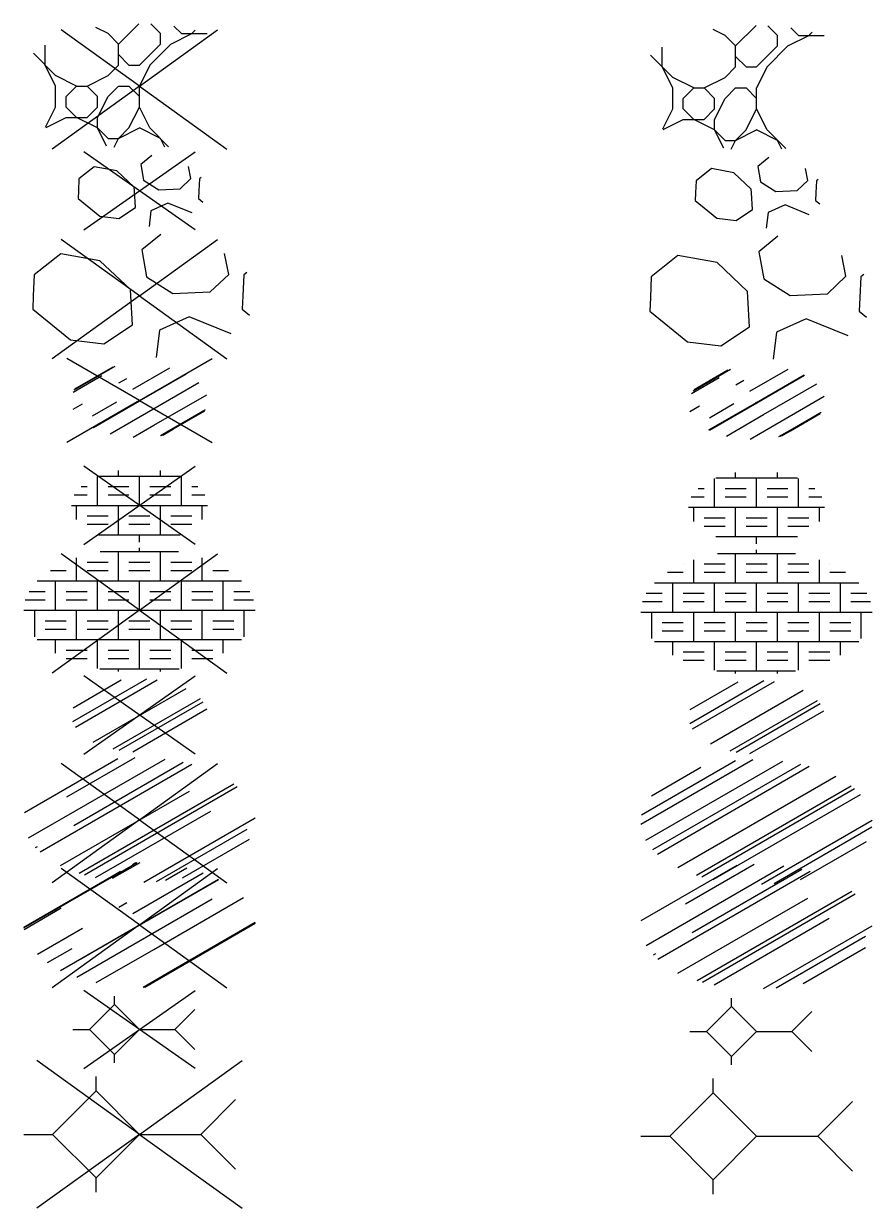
# Model space of a CAD drawing. Header units: metres. Extents: x -1099 to -1052, y 1073 to 2172.
# Drawn here: x -1095.2 to -1054.7, y 1072.8 to 1129.3 of the extents above; entities that cross this region are included whole.
import ezdxf
from ezdxf.enums import TextEntityAlignment as Align

# ---------------------------------------------------------------- set-up
doc = ezdxf.new("R2010")
doc.units = ezdxf.units.M
doc.styles.add('NLCS-ISO', font='NLCS-ISO.ttf')

# ---------------------------------------------------------------- blocks, each defined once
blk = doc.blocks.new('SVH-KASSEIEN-SO')
for p, q in [((-2.071, 2.071), (-2.071, 2.758)), ((-4.142, 0), (-2.071, 2.071)), ((0, 0), (-2.071, 2.071)), ((2.929, 0), (4.587, 1.658)), ((-5.525, 0), (-4.142, 0)), ((0, 0), (2.929, 0)), ((-4.142, 0), (-2.071, -2.071)), ((0, 0), (-2.071, -2.071)), ((2.929, 0), (4.587, -1.658)), ((-2.071, -2.758), (-2.071, -2.071))]:
    blk.add_line(p, q)
at = {"style": 'NLCS-ISO'}
blk.add_attdef('KLEUR', text='', height=1.8, dxfattribs=at).set_placement((6.525, 0), align=Align.MIDDLE_LEFT)
at = {"style": 'NLCS-ISO', "flags": 1}
blk.add_attdef('FUNCTIE', text='', height=1.8, dxfattribs=at).set_placement((0, -3.975), align=Align.TOP_CENTER)
blk = doc.blocks.new('SVH-KASSEIEN_KL-SO')
for p, q in [((-2.382, 0), (-1.191, 1.191)), ((-1.191, 1.191), (-1.191, 1.586)), ((0, 0), (-1.191, 1.191)), ((1.684, 0), (2.638, 0.953)), ((-3.177, 0), (-2.382, 0)), ((0, 0), (1.684, 0)), ((-2.382, 0), (-1.191, -1.191)), ((0, 0), (-1.191, -1.191)), ((1.684, 0), (2.638, -0.953)), ((-1.191, -1.586), (-1.191, -1.191))]:
    blk.add_line(p, q)
at = {"style": 'NLCS-ISO'}
blk.add_attdef('FORMAAT', text='', height=1.8, dxfattribs=at).set_placement((-4.25, 0), align=Align.MIDDLE_RIGHT)
blk.add_attdef('KLEUR', text='', height=1.8, dxfattribs=at).set_placement((4.25, 0), align=Align.MIDDLE_LEFT)
at = {"style": 'NLCS-ISO', "flags": 1}
blk.add_attdef('FUNCTIE', text='', height=1.8, dxfattribs=at).set_placement((0, -2.75), align=Align.TOP_CENTER)
blk = doc.blocks.new('SVH-NATUURSTEEN-SO')
for p, q in [((-5.499, 0.291), (-0.921, 2.933)), ((-5.266, -0.9), (1.3, 2.891)), ((-3.397, 1.079), (-0.115, 2.974)), ((-4.704, -1.56), (2.563, 2.636)), ((-3.074, -0.281), (2.157, 2.739)), ((-3.758, -2.224), (2.446, 1.358)), ((-2.839, -2.57), (4.544, 1.693)), ((-2.58, -2.643), (4.703, 1.562)), ((-2.026, -2.771), (3.463, 0.398)), ((0.331, -2.958), (5.524, 0.041)), ((0.942, -2.919), (5.207, -0.456)), ((2.223, -2.719), (5.206, -0.997)), ((-4.924, -1.35), (-4.806, -1.281))]:
    blk.add_line(p, q)
at = {"style": 'NLCS-ISO'}
blk.add_attdef('FORMAAT', text='', height=1.8, dxfattribs=at).set_placement((-6.621, -0.096), align=Align.MIDDLE_RIGHT)
blk.add_attdef('KLEUR', text='', height=1.8, dxfattribs=at).set_placement((6.429, -0.096), align=Align.MIDDLE_LEFT)
at = {"style": 'NLCS-ISO', "flags": 1}
blk.add_attdef('FUNCTIE', text='', height=1.8, dxfattribs=at).set_placement((0, -3.975), align=Align.TOP_CENTER)
blk = doc.blocks.new('SVH-NATUURSTEEN_01-SO')
for p, q in [((-5.521, -0.11), (-0.181, 2.973)), ((-5.49, 0.333), (-0.999, 2.926)), ((-5.283, -0.872), (1.247, 2.898)), ((-5.018, 1.244), (-2.655, 2.609)), ((-4.947, -1.325), (2.111, 2.749)), ((-4.73, -1.538), (2.519, 2.648)), ((-3.753, -2.183), (3.784, 2.168)), ((-2.861, -2.545), (4.516, 1.714)), ((-2.609, -2.622), (4.677, 1.584)), ((-2.069, -2.759), (4.966, 1.303)), ((0.241, -2.972), (5.523, 0.078)), ((0.84, -2.94), (5.506, -0.247)), ((2.102, -2.751), (5.244, -0.937))]:
    blk.add_line(p, q)
at = {"style": 'NLCS-ISO'}
blk.add_attdef('FORMAAT', text='', height=1.8, dxfattribs=at).set_placement((-6.525, 0), align=Align.MIDDLE_RIGHT)
blk.add_attdef('KLEUR', text='', height=1.8, dxfattribs=at).set_placement((6.525, 0), align=Align.MIDDLE_LEFT)
at = {"style": 'NLCS-ISO', "flags": 1}
blk.add_attdef('FUNCTIE', text='', height=1.8, dxfattribs=at).set_placement((0, -3.975), align=Align.TOP_CENTER)
blk = doc.blocks.new('SVH-NATUURSTEEN_01_KL-SO')
for p, q in [((-3.185, -0.308), (0.35, 1.733)), ((-3.165, 0.351), (-0.871, 1.675)), ((-3.059, -0.573), (0.849, 1.683)), ((-2.201, -1.287), (2.232, 1.272)), ((-1.255, -1.618), (2.91, 0.787)), ((-0.968, -1.675), (3.036, 0.637)), ((-0.319, -1.748), (3.216, 0.293))]:
    blk.add_line(p, q)
at = {"style": 'NLCS-ISO'}
blk.add_attdef('FORMAAT', text='', height=1.8, dxfattribs=at).set_placement((-4.235, -0.008), align=Align.MIDDLE_RIGHT)
blk.add_attdef('KLEUR', text='', height=1.8, dxfattribs=at).set_placement((4.265, -0.008), align=Align.MIDDLE_LEFT)
at = {"style": 'NLCS-ISO', "flags": 1}
blk.add_attdef('FUNCTIE', text='', height=1.8, dxfattribs=at).set_placement((0.015, -2.758), align=Align.TOP_CENTER)
blk = doc.blocks.new('SVH-NATUURSTEEN_KINDERKOP_HALFST-SO')
for p, q in [((0, 2.8), (0, 2.975)), ((-3.504, 2.3), (-3.5, 2.3)), ((-3, 1.4), (-3, 2.498)), ((-2.5, 2.3), (-2, 2.3)), ((-2, 2.3), (-1.5, 2.3)), ((-1.867, 2.8), (0, 2.8)), ((-1, 1.4), (-1, 2.8)), ((-0.5, 2.3), (0, 2.3)), ((0, 2.8), (1.867, 2.8)), ((0, 2.3), (0.5, 2.3)), ((1, 1.4), (1, 2.8)), ((1.5, 2.3), (2, 2.3)), ((2, 2.3), (2.5, 2.3)), ((3, 1.4), (3, 2.498)), ((3.5, 2.3), (3.504, 2.3)), ((-4.251, 1.9), (-4, 1.9)), ((-4, 1.9), (-3.5, 1.9)), ((-2.5, 1.9), (-2, 1.9)), ((-2, 1.9), (-1.5, 1.9)), ((-0.5, 1.9), (0, 1.9)), ((0, 1.9), (0.5, 1.9)), ((1.5, 1.9), (2, 1.9)), ((2, 1.9), (2.5, 1.9)), ((3.5, 1.9), (4, 1.9)), ((4, 1.9), (4.251, 1.9)), ((-4.875, 1.4), (-4, 1.4)), ((-4, 1.4), (-2, 1.4)), ((-4, 0), (-4, 1.4)), ((-2, 1.4), (0, 1.4)), ((-2, 0), (-2, 1.4)), ((0, 1.4), (2, 1.4)), ((0, 0), (0, 1.4)), ((2, 1.4), (4, 1.4)), ((2, 0), (2, 1.4)), ((4, 1.4), (4.875, 1.4)), ((4, 0), (4, 1.4)), ((-5.266, 0.9), (-4.5, 0.9)), ((-3.5, 0.9), (-2.5, 0.9)), ((-1.5, 0.9), (-0.5, 0.9)), ((0.5, 0.9), (1.5, 0.9)), ((2.5, 0.9), (3.5, 0.9)), ((4.5, 0.9), (5.266, 0.9)), ((-5.446, 0.5), (-4.5, 0.5)), ((-3.5, 0.5), (-2.5, 0.5)), ((-1.5, 0.5), (-0.5, 0.5)), ((0.5, 0.5), (1.5, 0.5)), ((2.5, 0.5), (3.5, 0.5)), ((4.5, 0.5), (5.446, 0.5)), ((-5.525, 0), (-4, 0)), ((-5, -1.266), (-5, 0)), ((-4.5, -0.5), (-4, -0.5)), ((-4, 0), (-2, 0)), ((-4, -0.5), (-3.5, -0.5)), ((-3, -1.4), (-3, 0)), ((-2.5, -0.5), (-2, -0.5)), ((-2, 0), (0, 0)), ((-2, -0.5), (-1.5, -0.5)), ((-1, -1.4), (-1, 0)), ((-0.5, -0.5), (0, -0.5)), ((0, 0), (2, 0)), ((0, -0.5), (0.5, -0.5)), ((1, -1.4), (1, 0)), ((1.5, -0.5), (2, -0.5)), ((2, 0), (4, 0)), ((2, -0.5), (2.5, -0.5)), ((3, -1.4), (3, 0)), ((3.5, -0.5), (4, -0.5)), ((4, 0), (5.525, 0)), ((4, -0.5), (4.5, -0.5)), ((5, -1.266), (5, 0)), ((-4.5, -0.9), (-4, -0.9)), ((-4, -0.9), (-3.5, -0.9)), ((-2.5, -0.9), (-2, -0.9)), ((-2, -0.9), (-1.5, -0.9)), ((-0.5, -0.9), (0, -0.9)), ((0, -0.9), (0.5, -0.9)), ((1.5, -0.9), (2, -0.9)), ((2, -0.9), (2.5, -0.9)), ((3.5, -0.9), (4, -0.9)), ((4, -0.9), (4.5, -0.9)), ((-4.875, -1.4), (-4, -1.4)), ((-4, -1.4), (-2, -1.4)), ((-4, -2.052), (-4, -1.4)), ((-2, -1.4), (0, -1.4)), ((-2, -2.776), (-2, -1.4)), ((0, -1.4), (2, -1.4)), ((0, -2.8), (0, -1.4)), ((2, -1.4), (4, -1.4)), ((2, -2.773), (2, -1.4)), ((4, -1.4), (4.875, -1.4)), ((4, -2.052), (4, -1.4)), ((-3.5, -1.9), (-2.5, -1.9)), ((-1.5, -1.9), (-0.5, -1.9)), ((0.5, -1.9), (1.5, -1.9)), ((2.5, -1.9), (3.5, -1.9)), ((-3.5, -2.3), (-2.5, -2.3)), ((-1.896, -2.8), (0, -2.8)), ((-1.5, -2.3), (-0.5, -2.3)), ((-1, -2.926), (-1, -2.8)), ((0, -2.8), (1.866, -2.8)), ((0.5, -2.3), (1.5, -2.3)), ((1, -2.926), (1, -2.8)), ((2.5, -2.3), (3.5, -2.3))]:
    blk.add_line(p, q)
at = {"style": 'NLCS-ISO'}
blk.add_attdef('FORMAAT', text='', height=1.8, dxfattribs=at).set_placement((-6.525, 0), align=Align.MIDDLE_RIGHT)
blk.add_attdef('KLEUR', text='', height=1.8, dxfattribs=at).set_placement((6.525, 0), align=Align.MIDDLE_LEFT)
at = {"style": 'NLCS-ISO', "flags": 1}
blk.add_attdef('FUNCTIE', text='', height=1.8, dxfattribs=at).set_placement((0, -3.975), align=Align.TOP_CENTER)
blk = doc.blocks.new('SVH-NATUURSTEEN_KINDERKOP_HALFST_KL-SO')
for p, q in [((-2, 0), (-2, 1.379)), ((-1.949, 1.4), (0, 1.4)), ((-1, 1.4), (-1, 1.665)), ((0, 1.4), (1.949, 1.4)), ((0, 0), (0, 1.4)), ((1, 1.4), (1, 1.665)), ((2, 0), (2, 1.379)), ((-2.787, 0.9), (-2.5, 0.9)), ((-1.5, 0.9), (-0.5, 0.9)), ((0.5, 0.9), (1.5, 0.9)), ((2.5, 0.9), (2.787, 0.9)), ((-3.114, 0.5), (-2.5, 0.5)), ((-1.5, 0.5), (-0.5, 0.5)), ((0.5, 0.5), (1.5, 0.5)), ((2.5, 0.5), (3.114, 0.5)), ((-3.25, 0), (-2, 0)), ((-3, -0.673), (-3, 0)), ((-2.5, -0.5), (-2, -0.5)), ((-2, 0), (0, 0)), ((-2, -0.5), (-1.5, -0.5)), ((-1, -1.4), (-1, 0)), ((-0.5, -0.5), (0, -0.5)), ((0, 0), (2, 0)), ((0, -0.5), (0.5, -0.5)), ((1, -1.4), (1, 0)), ((1.5, -0.5), (2, -0.5)), ((2, 0), (3.25, 0)), ((2, -0.5), (2.5, -0.5)), ((3, -0.673), (3, 0)), ((-2.5, -0.9), (-2, -0.9)), ((-2, -0.9), (-1.5, -0.9)), ((-0.5, -0.9), (0, -0.9)), ((0, -0.9), (0.5, -0.9)), ((1.5, -0.9), (2, -0.9)), ((2, -0.9), (2.5, -0.9)), ((-1.949, -1.4), (0, -1.4)), ((0, -1.4), (1.949, -1.4)), ((0, -1.75), (0, -1.4))]:
    blk.add_line(p, q)
at = {"style": 'NLCS-ISO'}
blk.add_attdef('FORMAAT', text='', height=1.8, dxfattribs=at).set_placement((-4.25, 0), align=Align.MIDDLE_RIGHT)
blk.add_attdef('KLEUR', text='', height=1.8, dxfattribs=at).set_placement((4.25, 0), align=Align.MIDDLE_LEFT)
at = {"style": 'NLCS-ISO', "flags": 1}
blk.add_attdef('FUNCTIE', text='', height=1.8, dxfattribs=at).set_placement((0, -2.75), align=Align.TOP_CENTER)
blk = doc.blocks.new('SVH-NATUURSTEEN_KL-SO')
for p, q in [((-3.105, 0.432), (-1.79, 1.191)), ((-3.026, 0.555), (-1.244, 1.584)), ((-2.975, 0.623), (-1.366, 1.552)), ((-0.314, 0.543), (1.504, 1.592)), ((0, 0), (2.272, 1.312)), ((0.01, -0.018), (2.295, 1.301)), ((-0.983, 0.84), (-0.61, 1.056)), ((0.337, -0.583), (2.881, 0.886)), ((0, 0), (-0.062, -0.036)), ((0.68, -1.178), (3.226, 0.291)), ((-3.185, -0.431), (-2.715, -0.16)), ((-2.272, -1.312), (0, 0)), ((-2.25, -1.323), (0.01, -0.018)), ((-2.247, -0.73), (-1.083, -0.058)), ((1.603, -1.316), (3.09, -0.458)), ((1.623, -1.352), (3.042, -0.532)), ((-1.439, -1.608), (0.336, -0.583)), ((-0.312, -1.751), (0.68, -1.179)), ((1.068, -1.625), (1.603, -1.316)), ((1.11, -1.616), (1.609, -1.328)), ((1.203, -1.594), (1.623, -1.352))]:
    blk.add_line(p, q)
at = {"style": 'NLCS-ISO'}
blk.add_attdef('FORMAAT', text='', height=1.8, dxfattribs=at).set_placement((-6.525, 0), align=Align.MIDDLE_RIGHT)
blk.add_attdef('KLEUR', text='', height=1.8, dxfattribs=at).set_placement((6.525, 0), align=Align.MIDDLE_LEFT)
at = {"style": 'NLCS-ISO', "flags": 1}
blk.add_attdef('FUNCTIE', text='', height=1.8, dxfattribs=at).set_placement((0, -3.975), align=Align.TOP_CENTER)
blk = doc.blocks.new('SVH-NATUURSTEEN_LOSVERBAND_01-SO')
for p, q in [((1.017, 2.924), (0.106, 2.184)), ((-3.751, 2.006), (-5.022, 0.99)), ((-1.883, 1.666), (-3.751, 2.006)), ((0.106, 2.184), (0.34, 0.896)), ((4.264, 1.016), (4.064, 2.015)), ((-0.434, 0.297), (-1.883, 1.666)), ((-5.022, 0.989), (-5.067, 0)), ((0.34, 0.896), (1.6, 0.1)), ((3.38, 0.181), (4.264, 1.016)), ((4.978, 0.989), (4.933, 0)), ((5.127, 1.108), (4.979, 0.99)), ((-0.417, 0), (-0.434, 0.297)), ((1.6, 0.1), (3.38, 0.181)), ((-5.067, 0), (-5.096, -0.644)), ((-0.335, -1.39), (-0.417, 0)), ((4.933, 0), (4.904, -0.644)), ((-5.096, -0.644), (-3.293, -2.109)), ((2.366, -1.014), (0.955, -1.649)), ((4.374, -1.817), (2.367, -1.014)), ((4.904, -0.644), (5.251, -0.926)), ((-1.7, -2.3), (-0.335, -1.39)), ((0.955, -1.649), (0.793, -2.944)), ((-3.293, -2.109), (-1.7, -2.3))]:
    blk.add_line(p, q)
at = {"style": 'NLCS-ISO'}
blk.add_attdef('FORMAAT', text='', height=1.8, dxfattribs=at).set_placement((-6.621, -0.096), align=Align.MIDDLE_RIGHT)
blk.add_attdef('KLEUR', text='', height=1.8, dxfattribs=at).set_placement((6.429, -0.096), align=Align.MIDDLE_LEFT)
at = {"style": 'NLCS-ISO', "flags": 1}
blk.add_attdef('FUNCTIE', text='', height=1.8, dxfattribs=at).set_placement((0, -3.975), align=Align.TOP_CENTER)
blk = doc.blocks.new('SVH-NATUURSTEEN_LOSVERBAND_01_KL-SO')
for p, q in [((-2.157, 1.153), (-2.887, 0.569)), ((-1.083, 0.958), (-2.157, 1.153)), ((0.585, 1.681), (0.061, 1.256)), ((0.061, 1.256), (0.196, 0.515)), ((2.452, 0.584), (2.337, 1.159)), ((-2.888, 0.569), (-2.914, 0)), ((-0.25, 0.171), (-1.083, 0.958)), ((1.944, 0.104), (2.452, 0.584)), ((2.862, 0.569), (2.837, 0)), ((2.948, 0.637), (2.863, 0.569)), ((-0.24, 0), (-0.25, 0.171)), ((0.196, 0.515), (0.92, 0.058)), ((0.92, 0.057), (1.943, 0.104)), ((-2.914, 0), (-2.93, -0.37)), ((-2.93, -0.37), (-1.893, -1.213)), ((-0.193, -0.799), (-0.24, 0)), ((2.837, 0), (2.82, -0.37)), ((2.82, -0.37), (3.019, -0.532)), ((-0.978, -1.322), (-0.193, -0.799)), ((0.549, -0.948), (0.456, -1.693)), ((1.361, -0.583), (0.549, -0.948)), ((2.515, -1.045), (1.361, -0.583)), ((-1.894, -1.213), (-0.978, -1.323))]:
    blk.add_line(p, q)
at = {"style": 'NLCS-ISO'}
blk.add_attdef('FORMAAT', text='', height=1.8, dxfattribs=at).set_placement((-4.25, 0), align=Align.MIDDLE_RIGHT)
blk.add_attdef('KLEUR', text='', height=1.8, dxfattribs=at).set_placement((4.25, 0), align=Align.MIDDLE_LEFT)
at = {"style": 'NLCS-ISO', "flags": 1}
blk.add_attdef('FUNCTIE', text='', height=1.8, dxfattribs=at).set_placement((0, -2.75), align=Align.TOP_CENTER)
blk = doc.blocks.new('SVH-NATUURSTEEN_LOSVERBAND_02-SO')
for p, q in [((-1, 2), (-0.025, 2.975)), ((1, 2.5), (0.537, 2.963)), ((2, 2.5), (1.641, 2.86)), ((-1.5, 2.5), (-2.076, 2.788)), ((-1, 2), (-1.5, 2.5)), ((1, 2), (1, 2.5)), ((1.5, 2), (2.5, 2.5)), ((2, 2.5), (3.225, 2.5)), ((2.5, 2.5), (2.661, 2.661)), ((-4.5, 1), (-4.5, 1.946)), ((-1, 1), (-1, 2)), ((0, 1), (1, 2)), ((0.5, 1), (1.5, 2)), ((-4, 0.5), (-5.063, 1.563)), ((-0.5, 1), (-1, 1.5)), ((-4, 0), (-4.5, 1)), ((-1.5, 0.5), (-1, 1)), ((-0.5, 1), (0, 1)), ((0.5, 1), (0, 0)), ((-3, 0), (-4, 0.5)), ((-4, -1), (-4, 0)), ((-3.5, -0.5), (-3, 0)), ((-3, 0), (-2.5, 0)), ((-2.5, 0), (-1.5, 0.5)), ((-2, -0.5), (-2.5, 0)), ((-1.5, -0.5), (-1, 0)), ((-1, 0), (-0.5, 0)), ((0, -0.5), (-0.5, 0)), ((0, -1), (0, 0)), ((-3.5, -1), (-3.5, -0.5)), ((-3, 0), (-2.5, 0)), ((-2, -1), (-2, -0.5)), ((-2, -1.5), (-1.5, -0.5)), ((0, -1), (0, -0.5)), ((-4.479, -1.958), (-4, -1)), ((-3, -1.5), (-3.5, -1)), ((-2.5, -1.5), (-2, -1)), ((-0.5, -2), (0, -1)), ((0.5, -2), (0, -1)), ((-4.45, -1.975), (-3.5, -1.5)), ((-3.5, -1.5), (-2.5, -1.5)), ((-2, -2), (-3, -1.5)), ((-2, -2), (-2, -1.5)), ((-1.5, -2.5), (-2, -2)), ((-1.565, -2.87), (-2, -2)), ((-1, -2.5), (-0.5, -2)), ((-1, -2.5), (0, -2)), ((1, -2.5), (0, -2)), ((1, -2.5), (0, -2)), ((1.392, -2.892), (0.5, -2)), ((-1.5, -2.5), (-1, -2.5)), ((-1.207, -2.913), (-1, -2.5)), ((1.207, -2.913), (1, -2.5))]:
    blk.add_line(p, q)
at = {"style": 'NLCS-ISO'}
blk.add_attdef('FORMAAT', text='', height=1.8, dxfattribs=at).set_placement((-6.621, -0.096), align=Align.MIDDLE_RIGHT)
blk.add_attdef('KLEUR', text='', height=1.8, dxfattribs=at).set_placement((6.429, -0.096), align=Align.MIDDLE_LEFT)
at = {"style": 'NLCS-ISO', "flags": 1}
blk.add_attdef('FUNCTIE', text='', height=1.8, dxfattribs=at).set_placement((0, -3.975), align=Align.TOP_CENTER)
blk = doc.blocks.new('V-SVH-KASSEIEN-SO')
for p, q in [((0, 0), (-4.895, 3.524)), ((0, 0), (4.895, 3.524)), ((-2.071, 2.071), (-2.071, 2.758)), ((-4.142, 0), (-2.071, 2.071)), ((0, 0), (-2.071, 2.071)), ((2.929, 0), (4.587, 1.658)), ((-5.525, 0), (-4.142, 0)), ((0, 0), (-4.895, -3.524)), ((0, 0), (2.929, 0)), ((0, 0), (4.895, -3.524)), ((-4.142, 0), (-2.071, -2.071)), ((0, 0), (-2.071, -2.071)), ((2.929, 0), (4.587, -1.658)), ((-2.071, -2.758), (-2.071, -2.071))]:
    blk.add_line(p, q)
at = {"style": 'NLCS-ISO'}
blk.add_attdef('KLEUR', text='', height=1.8, dxfattribs=at).set_placement((6.525, 0), align=Align.MIDDLE_LEFT)
at = {"style": 'NLCS-ISO', "flags": 1}
blk.add_attdef('FUNCTIE', text='', height=1.8, dxfattribs=at).set_placement((0, -3.975), align=Align.TOP_CENTER)
blk = doc.blocks.new('V-SVH-KASSEIEN_KL-SO')
for p, q in [((-2.662, -1.864), (2.662, 1.864)), ((2.662, -1.864), (-2.662, 1.864)), ((-2.382, 0), (-1.191, 1.191)), ((-1.191, 1.191), (-1.191, 1.586)), ((0, 0), (-1.191, 1.191)), ((1.684, 0), (2.638, 0.953)), ((-3.177, 0), (-2.382, 0)), ((0, 0), (1.684, 0)), ((-2.382, 0), (-1.191, -1.191)), ((0, 0), (-1.191, -1.191)), ((1.684, 0), (2.638, -0.953)), ((-1.191, -1.586), (-1.191, -1.191))]:
    blk.add_line(p, q)
at = {"style": 'NLCS-ISO'}
blk.add_attdef('FORMAAT', text='', height=1.8, dxfattribs=at).set_placement((-4.25, 0), align=Align.MIDDLE_RIGHT)
blk.add_attdef('KLEUR', text='', height=1.8, dxfattribs=at).set_placement((4.25, 0), align=Align.MIDDLE_LEFT)
at = {"style": 'NLCS-ISO', "flags": 1}
blk.add_attdef('FUNCTIE', text='', height=1.8, dxfattribs=at).set_placement((0, -2.75), align=Align.TOP_CENTER)
blk = doc.blocks.new('V-SVH-NATUURSTEEN-SO')
for p, q in [((-1.314, 2.275), (-0.102, 2.974)), ((-1.28, 2.216), (0.034, 2.975)), ((-0.334, 2.879), (-0.17, 2.974)), ((-5.521, -0.116), (-1.33, 2.304)), ((-5.518, -0.152), (-1.314, 2.275)), ((0, 0), (-3.728, 2.684)), ((-1.33, 2.304), (-0.905, 2.549)), ((-0.314, 0.543), (3.045, 2.482)), ((0, 0), (3.728, 2.684)), ((1.246, 2.127), (2.262, 2.714)), ((0, 0), (3.768, 2.176)), ((0.01, -0.018), (3.791, 2.164)), ((0.337, -0.583), (3.478, 1.231)), ((0.68, -1.178), (4.971, 1.299)), ((-5.509, -0.225), (-3.732, 0.801)), ((-0.983, 0.84), (-0.61, 1.056)), ((0, 0), (-4.172, -3.003)), ((0, 0), (-0.062, -0.036)), ((1.33, -2.304), (5.521, 0.116)), ((1.35, -2.339), (5.523, 0.07)), ((2.399, -1.701), (5.522, 0.101)), ((-4.871, -1.404), (-2.715, -0.16)), ((-3.768, -2.176), (0, 0)), ((-2.788, -1.634), (0.01, -0.018)), ((0, 0), (4.172, -3.003)), ((-2.988, -2.502), (0.336, -0.583)), ((-4.387, -1.809), (-3.212, -1.131)), ((-2.06, -2.761), (0.68, -1.179)), ((0.17, -2.974), (1.33, -2.304)), ((0.197, -2.973), (1.336, -2.315)), ((0.254, -2.972), (1.35, -2.339))]:
    blk.add_line(p, q)
at = {"style": 'NLCS-ISO'}
blk.add_attdef('KLEUR', text='', height=1.8, dxfattribs=at).set_placement((7.295, 0), align=Align.MIDDLE_LEFT)
at = {"style": 'NLCS-ISO', "flags": 1}
blk.add_attdef('FUNCTIE', text='', height=1.8, dxfattribs=at).set_placement((0.116, -5.455), align=Align.TOP_CENTER)
blk = doc.blocks.new('V-SVH-NATUURSTEEN_01-SO')
for p, q in [((-5.486, 0.352), (-1.034, 2.922)), ((-5.486, 0.352), (-1.034, 2.922)), ((-5.29, -0.859), (1.223, 2.901)), ((-5.29, -0.859), (1.223, 2.901)), ((-3.461, 1.096), (-0.211, 2.973)), ((-3.461, 1.096), (-0.211, 2.973)), ((-4.741, -1.527), (2.5, 2.653)), ((-4.741, -1.527), (2.5, 2.653)), ((0, 0), (-3.728, 2.684)), ((-3.138, -0.264), (2.09, 2.754)), ((-3.138, -0.264), (2.09, 2.754)), ((0, 0), (3.728, 2.684)), ((-2.879, -2.539), (4.503, 1.723)), ((-2.879, -2.539), (4.503, 1.723)), ((-3.768, -2.176), (2.382, 1.375)), ((-3.768, -2.176), (2.382, 1.375)), ((-2.628, -2.617), (4.665, 1.594)), ((-2.628, -2.617), (4.665, 1.594)), ((0, 0), (-4.172, -3.003)), ((-2.09, -2.754), (3.399, 0.415)), ((-2.09, -2.754), (3.399, 0.415)), ((0.211, -2.973), (5.522, 0.094)), ((0.211, -2.973), (5.522, 0.094)), ((0, 0), (4.172, -3.003)), ((0.807, -2.943), (5.143, -0.439)), ((0.807, -2.943), (5.143, -0.439)), ((2.055, -2.761), (5.259, -0.912)), ((2.055, -2.761), (5.259, -0.912)), ((-4.957, -1.314), (-4.87, -1.264)), ((-4.957, -1.314), (-4.87, -1.264))]:
    blk.add_line(p, q)
at = {"style": 'NLCS-ISO', "flags": 1}
blk.add_attdef('FUNCTIE', text='', height=1.8, dxfattribs=at).set_placement((0, -3.975), align=Align.TOP_CENTER)
blk = doc.blocks.new('V-SVH-NATUURSTEEN_01_KL-SO')
for p, q in [((-3.185, -0.308), (0.35, 1.733)), ((-2.662, -1.864), (2.662, 1.864)), ((2.662, -1.864), (-2.662, 1.864)), ((-3.165, 0.351), (-0.871, 1.675)), ((-3.059, -0.573), (0.849, 1.683)), ((-2.201, -1.287), (2.232, 1.272)), ((-1.255, -1.618), (2.91, 0.787)), ((-0.968, -1.675), (3.036, 0.637)), ((-0.319, -1.748), (3.216, 0.293))]:
    blk.add_line(p, q)
at = {"style": 'NLCS-ISO'}
blk.add_attdef('FORMAAT', text='', height=1.8, dxfattribs=at).set_placement((-4.235, -0.008), align=Align.MIDDLE_RIGHT)
blk.add_attdef('KLEUR', text='', height=1.8, dxfattribs=at).set_placement((4.265, -0.008), align=Align.MIDDLE_LEFT)
at = {"style": 'NLCS-ISO', "flags": 1}
blk.add_attdef('FUNCTIE', text='', height=1.8, dxfattribs=at).set_placement((0.015, -2.758), align=Align.TOP_CENTER)
blk = doc.blocks.new('V-SVH-NATUURSTEEN_KINDERKOP_HALFST-SO')
for p, q in [((0, 2.8), (0, 2.975)), ((0, 0), (-3.728, 2.684)), ((-3.504, 2.3), (-3.5, 2.3)), ((-3, 1.4), (-3, 2.498)), ((-2.5, 2.3), (-2, 2.3)), ((-2, 2.3), (-1.5, 2.3)), ((-1.867, 2.8), (0, 2.8)), ((-1, 1.4), (-1, 2.8)), ((-0.5, 2.3), (0, 2.3)), ((0, 2.8), (1.867, 2.8)), ((0, 0), (3.728, 2.684)), ((0, 2.3), (0.5, 2.3)), ((1, 1.4), (1, 2.8)), ((1.5, 2.3), (2, 2.3)), ((2, 2.3), (2.5, 2.3)), ((3, 1.4), (3, 2.498)), ((3.5, 2.3), (3.504, 2.3)), ((-4.251, 1.9), (-4, 1.9)), ((-4, 1.9), (-3.5, 1.9)), ((-2.5, 1.9), (-2, 1.9)), ((-2, 1.9), (-1.5, 1.9)), ((-0.5, 1.9), (0, 1.9)), ((0, 1.9), (0.5, 1.9)), ((1.5, 1.9), (2, 1.9)), ((2, 1.9), (2.5, 1.9)), ((3.5, 1.9), (4, 1.9)), ((4, 1.9), (4.251, 1.9)), ((-4.875, 1.4), (-4, 1.4)), ((-4, 1.4), (-2, 1.4)), ((-4, 0), (-4, 1.4)), ((-2, 1.4), (0, 1.4)), ((-2, 0), (-2, 1.4)), ((0, 1.4), (2, 1.4)), ((0, 0), (0, 1.4)), ((2, 1.4), (4, 1.4)), ((2, 0), (2, 1.4)), ((4, 1.4), (4.875, 1.4)), ((4, 0), (4, 1.4)), ((-5.266, 0.9), (-4.5, 0.9)), ((-3.5, 0.9), (-2.5, 0.9)), ((-1.5, 0.9), (-0.5, 0.9)), ((0.5, 0.9), (1.5, 0.9)), ((2.5, 0.9), (3.5, 0.9)), ((4.5, 0.9), (5.266, 0.9)), ((-5.446, 0.5), (-4.5, 0.5)), ((0, 0), (-4.172, -3.003)), ((-3.5, 0.5), (-2.5, 0.5)), ((-1.5, 0.5), (-0.5, 0.5)), ((0.5, 0.5), (1.5, 0.5)), ((2.5, 0.5), (3.5, 0.5)), ((4.5, 0.5), (5.446, 0.5)), ((-5.525, 0), (-4, 0)), ((-5, -1.266), (-5, 0)), ((-4.5, -0.5), (-4, -0.5)), ((-4, 0), (-2, 0)), ((-4, -0.5), (-3.5, -0.5)), ((-3, -1.4), (-3, 0)), ((-2.5, -0.5), (-2, -0.5)), ((-2, 0), (0, 0)), ((-2, -0.5), (-1.5, -0.5)), ((-1, -1.4), (-1, 0)), ((-0.5, -0.5), (0, -0.5)), ((0, 0), (2, 0)), ((0, 0), (4.172, -3.003)), ((0, -0.5), (0.5, -0.5)), ((1, -1.4), (1, 0)), ((1.5, -0.5), (2, -0.5)), ((2, 0), (4, 0)), ((2, -0.5), (2.5, -0.5)), ((3, -1.4), (3, 0)), ((3.5, -0.5), (4, -0.5)), ((4, 0), (5.525, 0)), ((4, -0.5), (4.5, -0.5)), ((5, -1.266), (5, 0)), ((-4.5, -0.9), (-4, -0.9)), ((-4, -0.9), (-3.5, -0.9)), ((-2.5, -0.9), (-2, -0.9)), ((-2, -0.9), (-1.5, -0.9)), ((-0.5, -0.9), (0, -0.9)), ((0, -0.9), (0.5, -0.9)), ((1.5, -0.9), (2, -0.9)), ((2, -0.9), (2.5, -0.9)), ((3.5, -0.9), (4, -0.9)), ((4, -0.9), (4.5, -0.9)), ((-4.875, -1.4), (-4, -1.4)), ((-4, -1.4), (-2, -1.4)), ((-4, -2.052), (-4, -1.4)), ((-2, -1.4), (0, -1.4)), ((-2, -2.776), (-2, -1.4)), ((0, -1.4), (2, -1.4)), ((0, -2.8), (0, -1.4)), ((2, -1.4), (4, -1.4)), ((2, -2.775), (2, -1.4)), ((4, -1.4), (4.875, -1.4)), ((4, -2.052), (4, -1.4)), ((-3.5, -1.9), (-2.5, -1.9)), ((-1.5, -1.9), (-0.5, -1.9)), ((0.5, -1.9), (1.5, -1.9)), ((2.5, -1.9), (3.5, -1.9)), ((-3.5, -2.3), (-2.5, -2.3)), ((-1.896, -2.8), (0, -2.8)), ((-1.5, -2.3), (-0.5, -2.3)), ((-1, -2.924), (-1, -2.8)), ((0, -2.8), (1.891, -2.8)), ((0.5, -2.3), (1.5, -2.3)), ((1, -2.923), (1, -2.8)), ((2.5, -2.3), (3.5, -2.3))]:
    blk.add_line(p, q)
at = {"style": 'NLCS-ISO'}
blk.add_attdef('KLEUR', text='', height=1.8, dxfattribs=at).set_placement((6.525, 0), align=Align.MIDDLE_LEFT)
at = {"style": 'NLCS-ISO', "flags": 1}
blk.add_attdef('FUNCTIE', text='', height=1.8, dxfattribs=at).set_placement((0, -3.975), align=Align.TOP_CENTER)
blk = doc.blocks.new('V-SVH-NATUURSTEEN_KINDERKOP_HALFST_KL-SO')
for p, q in [((-2.662, -1.864), (2.662, 1.864)), ((2.662, -1.864), (-2.662, 1.864)), ((-2, 0), (-2, 1.379)), ((-1.949, 1.4), (0, 1.4)), ((-1, 1.4), (-1, 1.665)), ((0, 1.4), (1.949, 1.4)), ((0, 0), (0, 1.4)), ((1, 1.4), (1, 1.665)), ((2, 0), (2, 1.379)), ((-2.787, 0.9), (-2.5, 0.9)), ((-1.5, 0.9), (-0.5, 0.9)), ((0.5, 0.9), (1.5, 0.9)), ((2.5, 0.9), (2.787, 0.9)), ((-3.114, 0.5), (-2.5, 0.5)), ((-1.5, 0.5), (-0.5, 0.5)), ((0.5, 0.5), (1.5, 0.5)), ((2.5, 0.5), (3.114, 0.5)), ((-3.25, 0), (-2, 0)), ((-3, -0.673), (-3, 0)), ((-2.5, -0.5), (-2, -0.5)), ((-2, 0), (0, 0)), ((-2, -0.5), (-1.5, -0.5)), ((-1, -1.4), (-1, 0)), ((-0.5, -0.5), (0, -0.5)), ((0, 0), (2, 0)), ((0, -0.5), (0.5, -0.5)), ((1, -1.4), (1, 0)), ((1.5, -0.5), (2, -0.5)), ((2, 0), (3.25, 0)), ((2, -0.5), (2.5, -0.5)), ((3, -0.673), (3, 0)), ((-2.5, -0.9), (-2, -0.9)), ((-2, -0.9), (-1.5, -0.9)), ((-0.5, -0.9), (0, -0.9)), ((0, -0.9), (0.5, -0.9)), ((1.5, -0.9), (2, -0.9)), ((2, -0.9), (2.5, -0.9)), ((-1.949, -1.4), (0, -1.4)), ((0, -1.4), (1.949, -1.4)), ((0, -1.75), (0, -1.4))]:
    blk.add_line(p, q)
at = {"style": 'NLCS-ISO'}
blk.add_attdef('FORMAAT', text='', height=1.8, dxfattribs=at).set_placement((-4.25, 0), align=Align.MIDDLE_RIGHT)
blk.add_attdef('KLEUR', text='', height=1.8, dxfattribs=at).set_placement((4.25, 0), align=Align.MIDDLE_LEFT)
at = {"style": 'NLCS-ISO', "flags": 1}
blk.add_attdef('FUNCTIE', text='', height=1.8, dxfattribs=at).set_placement((0, -2.75), align=Align.TOP_CENTER)
blk = doc.blocks.new('V-SVH-NATUURSTEEN_KL-SO')
for p, q in [((0, 0), (-3.464, 2)), ((0, 0), (3.464, 2)), ((-3.165, 0.397), (-1.79, 1.191)), ((-3.111, 0.506), (-1.155, 1.636)), ((-3.076, 0.565), (-1.26, 1.613)), ((-0.314, 0.543), (1.456, 1.565)), ((0, 0), (2.217, 1.28)), ((0.01, -0.018), (2.239, 1.269)), ((-0.983, 0.84), (-0.61, 1.056)), ((0.337, -0.583), (2.832, 0.858)), ((0, 0), (-3.464, -2)), ((0, 0), (-0.062, -0.036)), ((0, 0), (3.464, -2)), ((0.68, -1.178), (3.208, 0.281)), ((-3.157, -0.415), (-2.715, -0.16)), ((-2.247, -0.73), (-1.083, -0.058)), ((-2.217, -1.28), (0, 0)), ((-2.194, -1.291), (0.01, -0.018)), ((1.603, -1.316), (3.155, -0.42)), ((1.623, -1.352), (3.122, -0.486)), ((-1.393, -1.581), (0.336, -0.583)), ((-0.297, -1.743), (0.68, -1.179)), ((0.998, -1.665), (1.603, -1.316)), ((1.035, -1.659), (1.609, -1.328)), ((1.118, -1.643), (1.623, -1.352))]:
    blk.add_line(p, q)
at = {"style": 'NLCS-ISO'}
blk.add_attdef('KLEUR', text='', height=1.8, dxfattribs=at).set_placement((4.25, 0), align=Align.MIDDLE_LEFT)
at = {"style": 'NLCS-ISO', "flags": 1}
blk.add_attdef('FUNCTIE', text='', height=1.8, dxfattribs=at).set_placement((0, -2.75), align=Align.TOP_CENTER)
blk = doc.blocks.new('V-SVH-NATUURSTEEN_LOSVERBAND_01-SO')
for p, q in [((1.017, 2.924), (0.106, 2.184)), ((0, 0), (-3.728, 2.684)), ((0, 0), (3.728, 2.684)), ((-3.751, 2.006), (-5.022, 0.99)), ((-1.883, 1.666), (-3.751, 2.006)), ((0.106, 2.184), (0.34, 0.896)), ((4.264, 1.016), (4.064, 2.015)), ((-0.434, 0.297), (-1.883, 1.666)), ((-5.022, 0.989), (-5.067, 0)), ((0.34, 0.896), (1.6, 0.1)), ((3.38, 0.181), (4.264, 1.016)), ((4.978, 0.989), (4.933, 0)), ((5.127, 1.108), (4.979, 0.99)), ((0, 0), (-4.172, -3.003)), ((-0.417, 0), (-0.434, 0.297)), ((1.6, 0.1), (3.38, 0.181)), ((-5.067, 0), (-5.096, -0.644)), ((-0.335, -1.39), (-0.417, 0)), ((0, 0), (4.172, -3.003)), ((4.933, 0), (4.904, -0.644)), ((-5.096, -0.644), (-3.293, -2.109)), ((2.366, -1.014), (0.955, -1.649)), ((4.374, -1.817), (2.367, -1.014)), ((4.904, -0.644), (5.251, -0.926)), ((-1.7, -2.3), (-0.335, -1.39)), ((0.955, -1.649), (0.793, -2.944)), ((-3.293, -2.109), (-1.7, -2.3))]:
    blk.add_line(p, q)
at = {"style": 'NLCS-ISO'}
blk.add_attdef('KLEUR', text='', height=1.8, dxfattribs=at).set_placement((6.525, 0), align=Align.MIDDLE_LEFT)
at = {"style": 'NLCS-ISO', "flags": 1}
blk.add_attdef('FUNCTIE', text='', height=1.8, dxfattribs=at).set_placement((0, -3.975), align=Align.TOP_CENTER)
blk = doc.blocks.new('V-SVH-NATUURSTEEN_LOSVERBAND_01_KL-SO')
for p, q in [((-2.662, -1.864), (2.662, 1.864)), ((2.662, -1.864), (-2.662, 1.864)), ((-2.157, 1.153), (-2.887, 0.569)), ((-1.083, 0.958), (-2.157, 1.153)), ((0.585, 1.681), (0.061, 1.256)), ((0.061, 1.256), (0.196, 0.515)), ((2.452, 0.584), (2.337, 1.159)), ((-2.888, 0.569), (-2.914, 0)), ((-0.25, 0.171), (-1.083, 0.958)), ((1.944, 0.104), (2.452, 0.584)), ((2.862, 0.569), (2.837, 0)), ((2.948, 0.637), (2.863, 0.569)), ((-0.24, 0), (-0.25, 0.171)), ((0.196, 0.515), (0.92, 0.058)), ((0.92, 0.057), (1.943, 0.104)), ((-2.914, 0), (-2.93, -0.37)), ((-2.93, -0.37), (-1.893, -1.213)), ((-0.193, -0.799), (-0.24, 0)), ((2.837, 0), (2.82, -0.37)), ((2.82, -0.37), (3.019, -0.532)), ((-0.978, -1.322), (-0.193, -0.799)), ((0.549, -0.948), (0.456, -1.693)), ((1.361, -0.583), (0.549, -0.948)), ((2.515, -1.045), (1.361, -0.583)), ((-1.894, -1.213), (-0.978, -1.323))]:
    blk.add_line(p, q)
at = {"style": 'NLCS-ISO'}
blk.add_attdef('FORMAAT', text='', height=1.8, dxfattribs=at).set_placement((-4.25, 0), align=Align.MIDDLE_RIGHT)
blk.add_attdef('KLEUR', text='', height=1.8, dxfattribs=at).set_placement((4.25, 0), align=Align.MIDDLE_LEFT)
at = {"style": 'NLCS-ISO', "flags": 1}
blk.add_attdef('FUNCTIE', text='', height=1.8, dxfattribs=at).set_placement((0, -2.75), align=Align.TOP_CENTER)
blk = doc.blocks.new('V-SVH-NATUURSTEEN_LOSVERBAND_02-SO')
for p, q in [((-1, 2), (-0.025, 2.975)), ((1, 2.5), (0.537, 2.963)), ((2, 2.5), (1.641, 2.86)), ((0, 0), (-3.728, 2.684)), ((-1.5, 2.5), (-2.076, 2.788)), ((-1, 2), (-1.5, 2.5)), ((0, 0), (3.728, 2.684)), ((1, 2), (1, 2.5)), ((1.5, 2), (2.5, 2.5)), ((2, 2.5), (3.225, 2.5)), ((2.5, 2.5), (2.661, 2.661)), ((-4.5, 1), (-4.5, 1.946)), ((-1, 1), (-1, 2)), ((0, 1), (1, 2)), ((0.5, 1), (1.5, 2)), ((-4, 0.5), (-5.063, 1.563)), ((-0.5, 1), (-1, 1.5)), ((-4, 0), (-4.5, 1)), ((-1.5, 0.5), (-1, 1)), ((-0.5, 1), (0, 1)), ((0.5, 1), (0, 0)), ((0, 0), (-4.172, -3.003)), ((-3, 0), (-4, 0.5)), ((-4, -1), (-4, 0)), ((-3.5, -0.5), (-3, 0)), ((-3, 0), (-2.5, 0)), ((-2.5, 0), (-1.5, 0.5)), ((-2, -0.5), (-2.5, 0)), ((-1.5, -0.5), (-1, 0)), ((-1, 0), (-0.5, 0)), ((0, -0.5), (-0.5, 0)), ((0, -1), (0, 0)), ((-3.5, -1), (-3.5, -0.5)), ((-3, 0), (-2.5, 0)), ((-2, -1), (-2, -0.5)), ((-2, -1.5), (-1.5, -0.5)), ((0, 0), (4.172, -3.003)), ((0, -1), (0, -0.5)), ((-4.479, -1.958), (-4, -1)), ((-3, -1.5), (-3.5, -1)), ((-2.5, -1.5), (-2, -1)), ((-0.5, -2), (0, -1)), ((0.5, -2), (0, -1)), ((-4.45, -1.975), (-3.5, -1.5)), ((-3.5, -1.5), (-2.5, -1.5)), ((-2, -2), (-3, -1.5)), ((-2, -2), (-2, -1.5)), ((-1.5, -2.5), (-2, -2)), ((-1.565, -2.87), (-2, -2)), ((-1, -2.5), (-0.5, -2)), ((-1, -2.5), (0, -2)), ((1, -2.5), (0, -2)), ((1, -2.5), (0, -2)), ((1.392, -2.892), (0.5, -2)), ((-1.5, -2.5), (-1, -2.5)), ((-1.207, -2.913), (-1, -2.5)), ((1.207, -2.913), (1, -2.5))]:
    blk.add_line(p, q)
at = {"style": 'NLCS-ISO'}
blk.add_attdef('KLEUR', text='', height=1.8, dxfattribs=at).set_placement((6.95, 0), align=Align.MIDDLE_LEFT)
at = {"style": 'NLCS-ISO', "flags": 1}
blk.add_attdef('FUNCTIE', text='', height=1.8, dxfattribs=at).set_placement((0, -3.975), align=Align.TOP_CENTER)

msp = doc.modelspace()

# ---------------------------------------------------------------- block references
for name, p in [('V-SVH-NATUURSTEEN_LOSVERBAND_02-SO', (-1089.69, 1126.325)), ('SVH-NATUURSTEEN_LOSVERBAND_02-SO', (-1060.241, 1126.236)), ('V-SVH-NATUURSTEEN_LOSVERBAND_01_KL-SO', (-1089.69, 1121.325)), ('SVH-NATUURSTEEN_LOSVERBAND_01_KL-SO', (-1060.241, 1121.236)), ('V-SVH-NATUURSTEEN_LOSVERBAND_01-SO', (-1089.69, 1116.325)), ('SVH-NATUURSTEEN_LOSVERBAND_01-SO', (-1060.241, 1116.236)), ('V-SVH-NATUURSTEEN_KL-SO', (-1089.69, 1111.325)), ('SVH-NATUURSTEEN_KL-SO', (-1060.241, 1111.236)), ('V-SVH-NATUURSTEEN_KINDERKOP_HALFST_KL-SO', (-1089.69, 1106.325)), ('SVH-NATUURSTEEN_KINDERKOP_HALFST_KL-SO', (-1060.241, 1106.236)), ('V-SVH-NATUURSTEEN_KINDERKOP_HALFST-SO', (-1089.69, 1101.325)), ('SVH-NATUURSTEEN_KINDERKOP_HALFST-SO', (-1060.241, 1101.236)), ('V-SVH-NATUURSTEEN_01_KL-SO', (-1089.69, 1096.325)), ('SVH-NATUURSTEEN_01_KL-SO', (-1060.241, 1096.236)), ('V-SVH-NATUURSTEEN_01-SO', (-1089.69, 1091.325)), ('SVH-NATUURSTEEN_01-SO', (-1060.241, 1091.236)), ('V-SVH-NATUURSTEEN-SO', (-1089.69, 1086.325)), ('SVH-NATUURSTEEN-SO', (-1060.241, 1086.236)), ('V-SVH-KASSEIEN_KL-SO', (-1089.69, 1081.325)), ('SVH-KASSEIEN_KL-SO', (-1060.241, 1081.236)), ('V-SVH-KASSEIEN-SO', (-1089.69, 1076.325)), ('SVH-KASSEIEN-SO', (-1060.241, 1076.236))]:
    msp.add_blockref(name, p)

doc.saveas('drawing.dxf')
